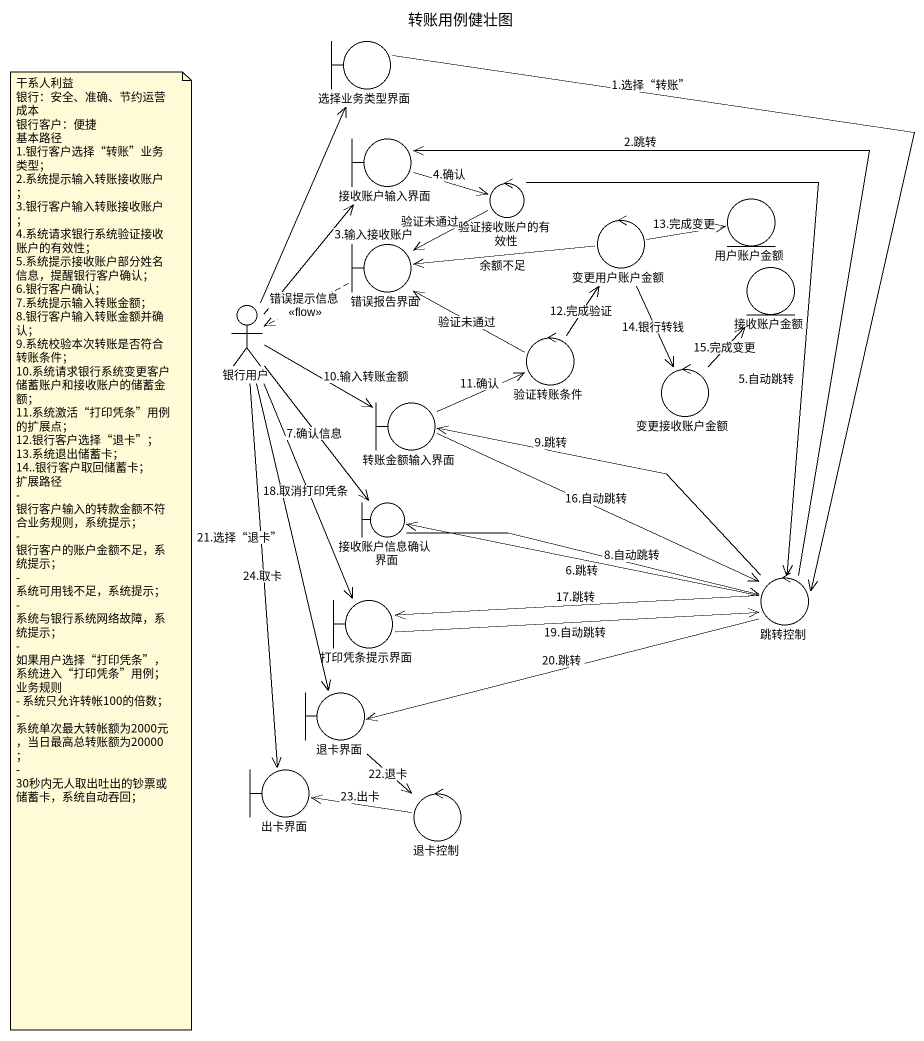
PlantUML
@startuml
title 转账用例健壮图
boundary 选择业务类型界面
boundary 接收账户输入界面
control 验证接收账户的有效性
entity 用户账户金额
boundary 错误报告界面
control 变更用户账户金额
entity 接收账户金额
actor 银行用户
control 验证转账条件
control 变更接收账户金额
boundary 转账金额输入界面
boundary 接收账户信息确认界面
control 跳转控制
boundary 打印凭条提示界面
boundary 退卡界面
boundary 出卡界面
control 退卡控制
选择业务类型界面 --> 跳转控制 : 1.选择“转账”
接收账户输入界面 -right-> 验证接收账户的有效性 : 4.确认
验证接收账户的有效性 -left-> 错误报告界面 : 验证未通过
验证接收账户的有效性 --> 跳转控制 : 5.自动跳转
错误报告界面 .left.> 银行用户 : 错误提示信息\n<<flow>>
变更用户账户金额 -right-> 用户账户金额 : 13.完成变更
变更用户账户金额 -left-> 错误报告界面 : 余额不足
变更用户账户金额 --> 变更接收账户金额 : 14.银行转钱
银行用户 -up-> 选择业务类型界面
银行用户 -up-> 接收账户输入界面 : 3.输入接收账户
银行用户 -right-> 转账金额输入界面 : 10.输入转账金额
银行用户 --> 接收账户信息确认界面 : 7.确认信息
银行用户 --> 打印凭条提示界面 : 18.取消打印凭条
银行用户 --> 退卡界面 : 21.选择“退卡”
银行用户 --> 出卡界面 : 24.取卡
验证转账条件 -left-> 错误报告界面 : 验证未通过
验证转账条件 -up-> 变更用户账户金额 : 12.完成验证
变更接收账户金额 -up-> 接收账户金额 : 15.完成变更
转账金额输入界面 -right-> 验证转账条件 : 11.确认
转账金额输入界面 -right-> 跳转控制 : 16.自动跳转
接收账户信息确认界面 -right-> 跳转控制 : 8.自动跳转
跳转控制 -up-> 接收账户输入界面 : 2.跳转
跳转控制 -left-> 转账金额输入界面 : 9.跳转
跳转控制 -left-> 接收账户信息确认界面 : 6.跳转
跳转控制 -left-> 打印凭条提示界面 : 17.跳转
跳转控制 -left-> 退卡界面 : 20.跳转
打印凭条提示界面 -right-> 跳转控制 : 19.自动跳转
退卡界面 --> 退卡控制 : 22.退卡
退卡控制 -left-> 出卡界面 : 23.出卡
note as N1
  干系人利益
  银行：安全、准确、节约运营成本
  银行客户：便捷
  基本路径
  1.银行客户选择“转账”业务类型；
  2.系统提示输入转账接收账户；
  3.银行客户输入转账接收账户；
  4.系统请求银行系统验证接收账户的有效性；
  5.系统提示接收账户部分姓名信息，提醒银行客户确认；
  6.银行客户确认；
  7.系统提示输入转账金额；
  8.银行客户输入转账金额并确认；
  9.系统校验本次转账是否符合转账条件；
  10.系统请求银行系统变更客户储蓄账户和接收账户的储蓄金额；
  11.系统激活“打印凭条”用例的扩展点；
  12.银行客户选择“退卡”；
  13.系统退出储蓄卡；
  14..银行客户取回储蓄卡；
  扩展路径
  - 银行客户输入的转款金额不符合业务规则，系统提示；
  - 银行客户的账户金额不足，系统提示；
  - 系统可用钱不足，系统提示；
  - 系统与银行系统网络故障，系统提示；
  - 如果用户选择“打印凭条”，系统进入“打印凭条”用例；
  业务规则
  - 系统只允许转帐100的倍数；
  - 系统单次最大转帐额为2000元，当日最高总转账额为20000；
  - 30秒内无人取出吐出的钞票或储蓄卡，系统自动吞回；
end note
@enduml
